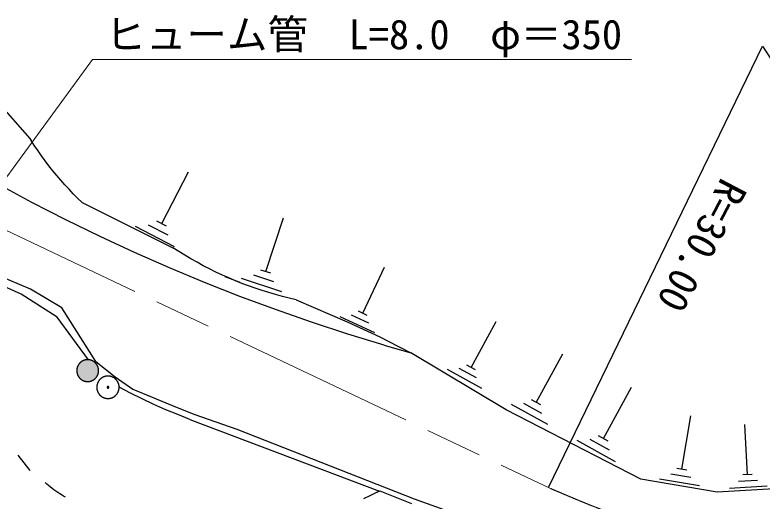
# Model space of a CAD drawing. Units: millimetres, scale not verified. Extents: x 40000 to 680000, y 20000 to 380000.
# Drawn here: x 324941 to 371022, y 312136 to 342111 of the extents above; entities that cross this region are included whole.
import ezdxf
from ezdxf.enums import TextEntityAlignment as Align

# ---------------------------------------------------------------- set-up
doc = ezdxf.new("R2010")
doc.units = ezdxf.units.MM
doc.header["$LTSCALE"] = 1000
doc.linetypes.add('CHAIN', pattern=[18.5, 12, -1.5, 3.5, -1.5])
for name, color, linetype, lineweight in [('M-BGD', 7, 'Continuous', 25), ('M-BMK', 2, 'CHAIN', 13), ('M-BMK-SRVR', 3, 'Continuous', 25), ('M-STR-HTXT', 7, 'Continuous', 13)]:
    doc.layers.add(name, color=color, linetype=linetype, lineweight=lineweight)
doc.styles.add('ＭＳ ゴシック', font='')
doc.styles.get('ＭＳ ゴシック').set_extended_font_data('MS Gothic')

msp = doc.modelspace()

# ---------------------------------------------------------------- hatches: boundary and pattern name
at = {"layer": 'M-BGD'}
for points in [[(330101, 320179, -1), (328754, 320179, -1)], [(330626, 319152, -0.41421), (330678, 319204, -0.41421)]]:
    msp.add_hatch(color=256, dxfattribs=at).paths.add_polyline_path(points)

# ---------------------------------------------------------------- linework, layer by layer
msp.add_arc((330678, 319152), 52.1, 180, 360)
for p, q in [((323411, 337242), (325866, 334484)), ((325866, 334484), (325951, 334363)), ((333993, 329244), (335654, 332442)), ((329083, 330553), (334671, 327759)), ((340423, 326281), (341507, 329597)), ((334778, 327822), (332379, 329067)), ((334385, 328533), (333186, 329156)), ((334293, 329088), (333693, 329400)), ((325323, 324894), (320162, 327235)), ((325905, 325192), (320225, 327595)), ((340734, 326179), (340112, 326382)), ((346400, 323712), (347733, 326567)), ((337889, 325981), (338820, 325642)), ((341396, 325045), (338908, 325858)), ((340910, 325663), (339666, 326069)), ((327541, 323476), (325323, 324894)), ((327834, 324053), (325905, 325192)), ((342291, 324542), (345424, 323187)), ((329930, 320732), (327834, 324053)), ((347137, 322499), (344996, 323499)), ((346768, 323105), (345698, 323606)), ((346667, 323587), (346132, 323837)), ((329468, 320851), (327541, 323476)), ((345424, 323187), (347456, 322256)), ((353072, 320377), (354629, 323213)), ((347456, 322256), (347964, 322002)), ((347710, 321748), (349354, 321283)), ((347964, 322002), (349354, 321283)), ((355249, 317760), (349354, 321283)), ((357092, 318222), (358735, 321215)), ((329930, 320732), (331115, 319800)), ((353409, 319731), (352346, 320315)), ((353338, 320231), (352806, 320523)), ((353746, 319085), (351620, 320252)), ((331115, 319800), (332216, 319038)), ((332216, 319038), (334841, 317938)), ((361235, 316001), (362967, 319157)), ((357804, 316858), (355559, 318090)), ((357448, 317540), (356325, 318156)), ((357373, 318068), (356811, 318376)), ((334841, 317938), (336029, 317477)), ((363536, 313483), (355249, 317760)), ((335726, 317174), (347431, 312749)), ((336029, 317477), (336849, 317191)), ((336849, 317191), (338634, 316561)), ((366073, 314098), (366634, 317382)), ((370132, 313763), (369951, 316861)), ((338634, 316561), (349573, 312265)), ((361530, 315839), (360939, 316163)), ((361985, 314562), (359618, 315862)), ((361610, 315282), (360426, 315931)), ((325117, 314968), (325867, 314029)), ((366381, 314045), (365765, 314150)), ((368262, 312676), (363536, 313483)), ((367164, 313066), (364701, 313487)), ((366619, 313582), (365387, 313792)), ((370735, 313409), (369573, 313341)), ((370422, 313780), (369841, 313746)), ((372115, 312901), (368262, 312676)), ((371339, 313056), (369015, 312920)), ((347287, 312688), (347456, 312773)), ((347456, 312773), (349397, 311980)), ((349573, 312265), (363140, 307463))]:
    msp.add_line(p, q, dxfattribs=at)
for points in [[(329083, 330553), (328809, 330817), (328540, 331086), (328276, 331360), (328018, 331639), (327765, 331923), (327518, 332212), (327276, 332506), (327040, 332805), (326810, 333108), (326586, 333415), (326368, 333727), (326156, 334043), (325951, 334363)], [(347710, 321748), (345465, 322434), (343235, 323165), (341018, 323938), (338818, 324755), (336634, 325615), (334467, 326517), (332318, 327462), (330188, 328448), (328077, 329476), (325987, 330544), (323919, 331654)], [(342291, 324542), (341865, 324641), (341441, 324749), (341019, 324865), (340599, 324988), (340182, 325120), (339767, 325259), (339354, 325406), (338945, 325561), (338539, 325724), (338136, 325894), (337736, 326072), (337339, 326257), (336946, 326450), (336557, 326650), (336172, 326858), (335790, 327072), (335413, 327294), (335040, 327523), (334671, 327759)], [(335726, 317174), (334982, 317464), (334244, 317771), (333514, 318094), (332791, 318434), (332076, 318790), (331368, 319162)], [(328065, 312370), (327941, 312441), (327820, 312515), (327700, 312591), (327581, 312669), (327464, 312750), (327349, 312833), (327235, 312918), (327123, 313005), (327012, 313095), (326904, 313187), (326797, 313281)], [(347287, 312688), (346865, 312471), (346438, 312265)]]:
    msp.add_lwpolyline(points, dxfattribs=at)
for points in [[(330101, 320179), (330101, 320191), (330101, 320202), (330100, 320214), (330100, 320226), (330099, 320238), (330098, 320249), (330096, 320261), (330095, 320273), (330093, 320285), (330091, 320296), (330089, 320308), (330087, 320319), (330084, 320331), (330081, 320342), (330078, 320354), (330075, 320365), (330072, 320376), (330068, 320388), (330064, 320399), (330060, 320410), (330056, 320421), (330052, 320432), (330047, 320443), (330043, 320454), (330038, 320464), (330033, 320475), (330027, 320486), (330022, 320496), (330016, 320506), (330011, 320517), (330005, 320527), (329998, 320537), (329992, 320547), (329986, 320557), (329979, 320566), (329972, 320576), (329965, 320585), (329958, 320595), (329950, 320604), (329943, 320613), (329935, 320622), (329927, 320631), (329919, 320639), (329911, 320648), (329903, 320656), (329895, 320665), (329886, 320673), (329877, 320681), (329868, 320688), (329859, 320696), (329850, 320704), (329841, 320711), (329832, 320718), (329822, 320725), (329813, 320732), (329803, 320738), (329793, 320745), (329783, 320751), (329773, 320757), (329763, 320763), (329752, 320769), (329742, 320775), (329732, 320780), (329721, 320785), (329710, 320790), (329700, 320795), (329689, 320800), (329678, 320804), (329667, 320809), (329656, 320813), (329645, 320817), (329634, 320820), (329622, 320824), (329611, 320827), (329600, 320830), (329588, 320833), (329577, 320836), (329565, 320838), (329554, 320841), (329542, 320843), (329530, 320845), (329519, 320846), (329507, 320848), (329495, 320849), (329483, 320850), (329472, 320851), (329460, 320852), (329448, 320852), (329436, 320853), (329425, 320853), (329413, 320852), (329401, 320852), (329389, 320852), (329377, 320851), (329366, 320850), (329354, 320849), (329342, 320847), (329331, 320846), (329319, 320844), (329307, 320842), (329296, 320840), (329284, 320837), (329273, 320835), (329261, 320832), (329250, 320829), (329238, 320826), (329227, 320822), (329216, 320819), (329205, 320815), (329194, 320811), (329183, 320807), (329172, 320802), (329161, 320798), (329150, 320793), (329139, 320788), (329129, 320783), (329118, 320777), (329108, 320772), (329097, 320766), (329087, 320760), (329077, 320754), (329067, 320748), (329057, 320742), (329047, 320735), (329038, 320728), (329028, 320721), (329019, 320714), (329009, 320707), (329000, 320700), (328991, 320692), (328982, 320685), (328973, 320677), (328965, 320669), (328956, 320660), (328948, 320652), (328940, 320644), (328932, 320635), (328924, 320626), (328916, 320617), (328908, 320608), (328901, 320599), (328894, 320590), (328887, 320581), (328880, 320571), (328873, 320561), (328866, 320552), (328860, 320542), (328854, 320532), (328848, 320522), (328842, 320511), (328836, 320501), (328830, 320491), (328825, 320480), (328820, 320470), (328815, 320459), (328810, 320448), (328805, 320437), (328801, 320426), (328797, 320415), (328793, 320404), (328789, 320393), (328785, 320382), (328782, 320371), (328778, 320359), (328775, 320348), (328772, 320337), (328770, 320325), (328767, 320314), (328765, 320302), (328763, 320290), (328761, 320279), (328760, 320267), (328758, 320255), (328757, 320244), (328756, 320232), (328755, 320220), (328754, 320208), (328754, 320197), (328754, 320185), (328754, 320173), (328754, 320161), (328754, 320149), (328755, 320138), (328756, 320126), (328757, 320114), (328758, 320102), (328760, 320091), (328761, 320079), (328763, 320067), (328765, 320056), (328767, 320044), (328770, 320033), (328772, 320021), (328775, 320010), (328778, 319998), (328782, 319987), (328785, 319976), (328789, 319964), (328793, 319953), (328797, 319942), (328801, 319931), (328805, 319920), (328810, 319909), (328815, 319899), (328820, 319888), (328825, 319877), (328830, 319867), (328836, 319857), (328842, 319846), (328848, 319836), (328854, 319826), (328860, 319816), (328866, 319806), (328873, 319796), (328880, 319787), (328887, 319777), (328894, 319768), (328901, 319758), (328908, 319749), (328916, 319740), (328924, 319731), (328932, 319723), (328940, 319714), (328948, 319706), (328956, 319697), (328965, 319689), (328973, 319681), (328982, 319673), (328991, 319665), (329000, 319658), (329009, 319650), (329019, 319643), (329028, 319636), (329038, 319629), (329047, 319623), (329057, 319616), (329067, 319610), (329077, 319603), (329087, 319597), (329097, 319591), (329108, 319586), (329118, 319580), (329129, 319575), (329139, 319570), (329150, 319565), (329161, 319560), (329172, 319556), (329183, 319551), (329194, 319547), (329205, 319543), (329216, 319539), (329227, 319536), (329238, 319532), (329250, 319529), (329261, 319526), (329273, 319523), (329284, 319520), (329296, 319518), (329307, 319516), (329319, 319514), (329331, 319512), (329342, 319510), (329354, 319509), (329366, 319508), (329377, 319507), (329389, 319506), (329401, 319506), (329413, 319505), (329425, 319505), (329436, 319505), (329448, 319505), (329460, 319506), (329472, 319507), (329483, 319507), (329495, 319508), (329507, 319510), (329519, 319511), (329530, 319513), (329542, 319515), (329554, 319517), (329565, 319519), (329577, 319522), (329588, 319524), (329600, 319527), (329611, 319530), (329622, 319534), (329634, 319537), (329645, 319541), (329656, 319545), (329667, 319549), (329678, 319553), (329689, 319558), (329700, 319562), (329710, 319567), (329721, 319572), (329732, 319578), (329742, 319583), (329752, 319589), (329763, 319594), (329773, 319600), (329783, 319606), (329793, 319613), (329803, 319619), (329813, 319626), (329822, 319633), (329832, 319640), (329841, 319647), (329850, 319654), (329859, 319662), (329868, 319669), (329877, 319677), (329886, 319685), (329895, 319693), (329903, 319701), (329911, 319710), (329919, 319718), (329927, 319727), (329935, 319736), (329943, 319745), (329950, 319754), (329958, 319763), (329965, 319772), (329972, 319782), (329979, 319791), (329986, 319801), (329992, 319811), (329998, 319821), (330005, 319831), (330011, 319841), (330016, 319851), (330022, 319862), (330027, 319872), (330033, 319883), (330038, 319893), (330043, 319904), (330047, 319915), (330052, 319926), (330056, 319937), (330060, 319948), (330064, 319959), (330068, 319970), (330072, 319981), (330075, 319993), (330078, 320004), (330081, 320015), (330084, 320027), (330087, 320038), (330089, 320050), (330091, 320062), (330093, 320073), (330095, 320085), (330096, 320096), (330098, 320108), (330099, 320120), (330100, 320132), (330100, 320143), (330101, 320155), (330101, 320167)], [(331368, 319152), (331368, 319164), (331368, 319177), (331368, 319189), (331367, 319201), (331366, 319213), (331365, 319225), (331363, 319237), (331362, 319249), (331360, 319261), (331358, 319273), (331356, 319285), (331353, 319296), (331351, 319308), (331348, 319320), (331345, 319332), (331342, 319343), (331338, 319355), (331334, 319366), (331331, 319378), (331327, 319389), (331322, 319401), (331318, 319412), (331313, 319423), (331308, 319434), (331303, 319445), (331298, 319456), (331293, 319467), (331287, 319477), (331281, 319488), (331275, 319499), (331269, 319509), (331263, 319519), (331256, 319529), (331250, 319540), (331243, 319550), (331236, 319559), (331229, 319569), (331221, 319579), (331214, 319588), (331206, 319597), (331198, 319607), (331190, 319616), (331182, 319624), (331174, 319633), (331165, 319642), (331156, 319650), (331148, 319659), (331139, 319667), (331130, 319675), (331120, 319683), (331111, 319690), (331102, 319698), (331092, 319705), (331082, 319712), (331072, 319719), (331062, 319726), (331052, 319733), (331042, 319739), (331032, 319745), (331021, 319752), (331011, 319757), (331000, 319763), (330989, 319769), (330979, 319774), (330968, 319779), (330957, 319784), (330946, 319789), (330934, 319794), (330923, 319798), (330912, 319802), (330900, 319806), (330889, 319810), (330877, 319814), (330866, 319817), (330854, 319820), (330842, 319823), (330831, 319826), (330819, 319829), (330807, 319831), (330795, 319833), (330783, 319835), (330771, 319837), (330759, 319838), (330747, 319840), (330735, 319841), (330723, 319842), (330711, 319842), (330699, 319843), (330687, 319843), (330675, 319843), (330663, 319843), (330651, 319843), (330639, 319842), (330626, 319841), (330614, 319840), (330602, 319839), (330590, 319838), (330578, 319836), (330566, 319834), (330555, 319832), (330543, 319830), (330531, 319827), (330519, 319825), (330507, 319822), (330496, 319819), (330484, 319815), (330472, 319812), (330461, 319808), (330449, 319804), (330438, 319800), (330427, 319796), (330416, 319791), (330404, 319787), (330393, 319782), (330382, 319777), (330372, 319771), (330361, 319766), (330350, 319760), (330339, 319755), (330329, 319749), (330319, 319742), (330308, 319736), (330298, 319729), (330288, 319723), (330278, 319716), (330268, 319709), (330259, 319701), (330249, 319694), (330240, 319686), (330230, 319679), (330221, 319671), (330212, 319663), (330203, 319654), (330195, 319646), (330186, 319638), (330178, 319629), (330170, 319620), (330161, 319611), (330153, 319602), (330146, 319593), (330138, 319583), (330131, 319574), (330123, 319564), (330116, 319554), (330109, 319545), (330102, 319535), (330096, 319524), (330089, 319514), (330083, 319504), (330077, 319493), (330071, 319483), (330066, 319472), (330060, 319461), (330055, 319450), (330050, 319440), (330045, 319429), (330040, 319417), (330035, 319406), (330031, 319395), (330027, 319384), (330023, 319372), (330019, 319361), (330016, 319349), (330012, 319337), (330009, 319326), (330006, 319314), (330004, 319302), (330001, 319290), (329999, 319279), (329997, 319267), (329995, 319255), (329993, 319243), (329992, 319231), (329990, 319219), (329989, 319207), (329988, 319195), (329988, 319183), (329987, 319171), (329987, 319158), (329987, 319146), (329987, 319134), (329988, 319122), (329988, 319110), (329989, 319098), (329990, 319086), (329992, 319074), (329993, 319062), (329995, 319050), (329997, 319038), (329999, 319026), (330001, 319014), (330004, 319002), (330006, 318991), (330009, 318979), (330012, 318967), (330016, 318956), (330019, 318944), (330023, 318933), (330027, 318921), (330031, 318910), (330035, 318899), (330040, 318887), (330045, 318876), (330050, 318865), (330055, 318854), (330060, 318843), (330066, 318833), (330071, 318822), (330077, 318811), (330083, 318801), (330089, 318791), (330096, 318780), (330102, 318770), (330109, 318760), (330116, 318750), (330123, 318741), (330131, 318731), (330138, 318721), (330146, 318712), (330153, 318703), (330161, 318694), (330170, 318685), (330178, 318676), (330186, 318667), (330195, 318659), (330203, 318650), (330212, 318642), (330221, 318634), (330230, 318626), (330240, 318618), (330249, 318611), (330259, 318603), (330268, 318596), (330278, 318589), (330288, 318582), (330298, 318575), (330308, 318569), (330319, 318562), (330329, 318556), (330339, 318550), (330350, 318544), (330361, 318539), (330372, 318533), (330382, 318528), (330393, 318523), (330404, 318518), (330416, 318513), (330427, 318509), (330438, 318505), (330449, 318501), (330461, 318497), (330472, 318493), (330484, 318489), (330496, 318486), (330507, 318483), (330519, 318480), (330531, 318478), (330543, 318475), (330555, 318473), (330566, 318471), (330578, 318469), (330590, 318467), (330602, 318466), (330614, 318465), (330626, 318464), (330639, 318463), (330651, 318462), (330663, 318462), (330675, 318462), (330687, 318462), (330699, 318462), (330711, 318462), (330723, 318463), (330735, 318464), (330747, 318465), (330759, 318467), (330771, 318468), (330783, 318470), (330795, 318472), (330807, 318474), (330819, 318476), (330831, 318479), (330842, 318482), (330854, 318485), (330866, 318488), (330877, 318491), (330889, 318495), (330900, 318499), (330912, 318503), (330923, 318507), (330934, 318511), (330946, 318516), (330957, 318521), (330968, 318525), (330979, 318531), (330989, 318536), (331000, 318542), (331011, 318547), (331021, 318553), (331032, 318559), (331042, 318566), (331052, 318572), (331062, 318579), (331072, 318586), (331082, 318593), (331092, 318600), (331102, 318607), (331111, 318615), (331120, 318622), (331130, 318630), (331139, 318638), (331148, 318646), (331156, 318654), (331165, 318663), (331174, 318672), (331182, 318680), (331190, 318689), (331198, 318698), (331206, 318707), (331214, 318717), (331221, 318726), (331229, 318736), (331236, 318745), (331243, 318755), (331250, 318765), (331256, 318775), (331263, 318785), (331269, 318796), (331275, 318806), (331281, 318817), (331287, 318827), (331293, 318838), (331298, 318849), (331303, 318860), (331308, 318871), (331313, 318882), (331318, 318893), (331322, 318904), (331327, 318916), (331331, 318927), (331334, 318938), (331338, 318950), (331342, 318961), (331345, 318973), (331348, 318985), (331351, 318997), (331353, 319008), (331356, 319020), (331358, 319032), (331360, 319044), (331362, 319056), (331363, 319068), (331365, 319080), (331366, 319092), (331367, 319104), (331368, 319116), (331368, 319128), (331368, 319140)], [(330730, 319152), (330730, 319153), (330730, 319154), (330730, 319155), (330730, 319156), (330730, 319157), (330730, 319158), (330729, 319159), (330729, 319160), (330729, 319161), (330729, 319161), (330729, 319162), (330729, 319163), (330728, 319164), (330728, 319165), (330728, 319166), (330728, 319167), (330728, 319168), (330727, 319169), (330727, 319169), (330727, 319170), (330726, 319171), (330726, 319172), (330726, 319173), (330725, 319174), (330725, 319174), (330725, 319175), (330724, 319176), (330724, 319177), (330723, 319178), (330723, 319178), (330722, 319179), (330722, 319180), (330721, 319181), (330721, 319182), (330720, 319182), (330720, 319183), (330719, 319184), (330719, 319184), (330718, 319185), (330718, 319186), (330717, 319187), (330716, 319187), (330716, 319188), (330715, 319189), (330715, 319189), (330714, 319190), (330713, 319191), (330713, 319191), (330712, 319192), (330711, 319192), (330710, 319193), (330710, 319193), (330709, 319194), (330708, 319195), (330708, 319195), (330707, 319196), (330706, 319196), (330705, 319197), (330704, 319197), (330704, 319198), (330703, 319198), (330702, 319198), (330701, 319199), (330700, 319199), (330700, 319200), (330699, 319200), (330698, 319200), (330697, 319201), (330696, 319201), (330695, 319201), (330695, 319202), (330694, 319202), (330693, 319202), (330692, 319202), (330691, 319203), (330690, 319203), (330689, 319203), (330688, 319203), (330688, 319204), (330687, 319204), (330686, 319204), (330685, 319204), (330684, 319204), (330683, 319204), (330682, 319204), (330681, 319204), (330680, 319204), (330679, 319204), (330678, 319204), (330678, 319204), (330677, 319204), (330676, 319204), (330675, 319204), (330674, 319204), (330673, 319204), (330672, 319204), (330671, 319204), (330670, 319204), (330669, 319204), (330669, 319204), (330668, 319203), (330667, 319203), (330666, 319203), (330665, 319203), (330664, 319203), (330663, 319202), (330662, 319202), (330661, 319202), (330661, 319202), (330660, 319201), (330659, 319201), (330658, 319201), (330657, 319200), (330656, 319200), (330656, 319199), (330655, 319199), (330654, 319199), (330653, 319198), (330652, 319198), (330652, 319197), (330651, 319197), (330650, 319196), (330649, 319196), (330648, 319195), (330648, 319195), (330647, 319194), (330646, 319194), (330645, 319193), (330645, 319193), (330644, 319192), (330643, 319191), (330643, 319191), (330642, 319190), (330641, 319190), (330641, 319189), (330640, 319188), (330639, 319188), (330639, 319187), (330638, 319186), (330638, 319186), (330637, 319185), (330637, 319184), (330636, 319183), (330635, 319183), (330635, 319182), (330634, 319181), (330634, 319180), (330633, 319180), (330633, 319179), (330633, 319178), (330632, 319177), (330632, 319176), (330631, 319176), (330631, 319175), (330630, 319174), (330630, 319173), (330630, 319172), (330629, 319172), (330629, 319171), (330629, 319170), (330628, 319169), (330628, 319168), (330628, 319167), (330628, 319166), (330627, 319165), (330627, 319165), (330627, 319164), (330627, 319163), (330627, 319162), (330626, 319161), (330626, 319160), (330626, 319159), (330626, 319158), (330626, 319157), (330626, 319156), (330626, 319156), (330626, 319155), (330626, 319154), (330626, 319153), (330626, 319152), (330626, 319151), (330626, 319150), (330626, 319149), (330626, 319148), (330626, 319147), (330626, 319146), (330626, 319146), (330626, 319145), (330626, 319144), (330627, 319143), (330627, 319142), (330627, 319141), (330627, 319140), (330627, 319139), (330628, 319138), (330628, 319138), (330628, 319137), (330628, 319136), (330629, 319135), (330629, 319134), (330629, 319133), (330630, 319132), (330630, 319132), (330630, 319131), (330631, 319130), (330631, 319129), (330632, 319128), (330632, 319127), (330633, 319127), (330633, 319126), (330633, 319125), (330634, 319124), (330634, 319124), (330635, 319123), (330635, 319122), (330636, 319121), (330637, 319121), (330637, 319120), (330638, 319119), (330638, 319118), (330639, 319118), (330639, 319117), (330640, 319116), (330641, 319116), (330641, 319115), (330642, 319115), (330643, 319114), (330643, 319113), (330644, 319113), (330645, 319112), (330645, 319112), (330646, 319111), (330647, 319110), (330648, 319110), (330648, 319109), (330649, 319109), (330650, 319108), (330651, 319108), (330652, 319107), (330652, 319107), (330653, 319107), (330654, 319106), (330655, 319106), (330656, 319105), (330656, 319105), (330657, 319105), (330658, 319104), (330659, 319104), (330660, 319104), (330661, 319103), (330661, 319103), (330662, 319103), (330663, 319102), (330664, 319102), (330665, 319102), (330666, 319102), (330667, 319102), (330668, 319101), (330669, 319101), (330669, 319101), (330670, 319101), (330671, 319101), (330672, 319101), (330673, 319101), (330674, 319100), (330675, 319100), (330676, 319100), (330677, 319100), (330678, 319100), (330678, 319100), (330679, 319100), (330680, 319100), (330681, 319100), (330682, 319101), (330683, 319101), (330684, 319101), (330685, 319101), (330686, 319101), (330687, 319101), (330688, 319101), (330688, 319101), (330689, 319102), (330690, 319102), (330691, 319102), (330692, 319102), (330693, 319103), (330694, 319103), (330695, 319103), (330695, 319103), (330696, 319104), (330697, 319104), (330698, 319104), (330699, 319105), (330700, 319105), (330700, 319106), (330701, 319106), (330702, 319106), (330703, 319107), (330704, 319107), (330704, 319108), (330705, 319108), (330706, 319109), (330707, 319109), (330708, 319110), (330708, 319110), (330709, 319111), (330710, 319111), (330710, 319112), (330711, 319112), (330712, 319113), (330713, 319114), (330713, 319114), (330714, 319115), (330715, 319115), (330715, 319116), (330716, 319117), (330716, 319117), (330717, 319118), (330718, 319119), (330718, 319120), (330719, 319120), (330719, 319121), (330720, 319122), (330720, 319122), (330721, 319123), (330721, 319124), (330722, 319125), (330722, 319126), (330723, 319126), (330723, 319127), (330724, 319128), (330724, 319129), (330725, 319130), (330725, 319130), (330725, 319131), (330726, 319132), (330726, 319133), (330726, 319134), (330727, 319135), (330727, 319135), (330727, 319136), (330728, 319137), (330728, 319138), (330728, 319139), (330728, 319140), (330728, 319141), (330729, 319142), (330729, 319142), (330729, 319143), (330729, 319144), (330729, 319145), (330729, 319146), (330730, 319147), (330730, 319148), (330730, 319149), (330730, 319150), (330730, 319151), (330730, 319151)]]:
    msp.add_lwpolyline(points, close=True, dxfattribs=at)
at = {"layer": 'M-BMK'}
msp.add_line((321495, 330203), (357975, 312910), dxfattribs=at)
msp.add_open_spline([(357975, 312910), (361133, 311575), (362245, 311067), (365145, 310510), (367475, 310062), (368572, 309989), (371020, 309968)], degree=3, knots=[0, 0, 0, 0, 1, 1, 1, 2, 2, 2, 2], dxfattribs=at)
at = {"layer": 'M-BMK-SRVR'}
msp.add_lwpolyline([(357841, 312973), (371043, 340178), (386028, 317169)], dxfattribs=at)
at = {"layer": 'M-STR-HTXT'}
msp.add_lwpolyline([(322920, 330082), (329729, 339363), (362967, 339363)], dxfattribs=at)

# ---------------------------------------------------------------- texts
at = {"layer": 'M-BMK-SRVR', "style": 'ＭＳ ゴシック'}
msp.add_text('R=30.00', height=1833, rotation=242.319, dxfattribs=at).set_placement((366020, 328560), align=Align.BOTTOM_CENTER)
at = {"layer": 'M-STR-HTXT', "style": 'ＭＳ ゴシック'}
msp.add_text('ヒューム管\u3000L=8.0\u3000φ＝350', height=1833, dxfattribs=at).set_placement((346452, 339448), align=Align.BOTTOM_CENTER)

doc.saveas('drawing.dxf')
